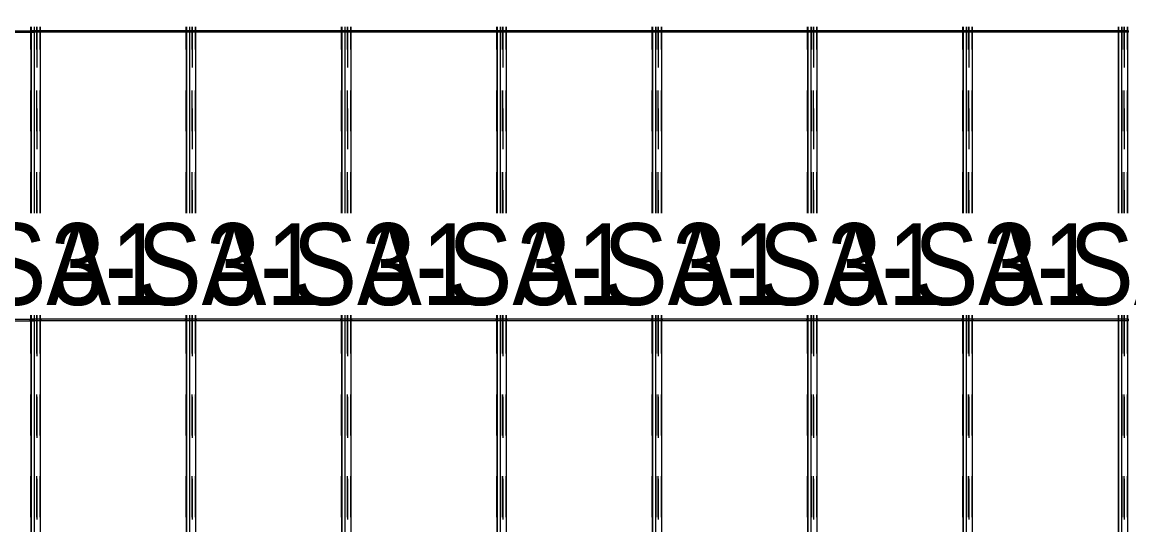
# Model space of a CAD drawing. Header units: millimetres. Extents: x -183 to 639, y -32 to 542.
# Drawn here: x 198.4 to 252.6, y 175.5 to 200.1 of the extents above; entities that cross this region are included whole.
import ezdxf

# ---------------------------------------------------------------- set-up
doc = ezdxf.new("R2010")
doc.units = ezdxf.units.MM
doc.linetypes.add('XKITLINE00', pattern=[0])
doc.linetypes.add('XKITLINE02', pattern=[4, 2, -2])
doc.layers.add('Part', color=2, linetype='Continuous', lineweight=0)
doc.layers.add('PartMark', color=7, linetype='Continuous', lineweight=0)
doc.styles.add('ARIAL', font='ARIAL.TTF')

# ---------------------------------------------------------------- blocks, each defined once
blk = doc.blocks.new('*A1143')
at = {"layer": 'Part', "color": 2, "linetype": 'XKITLINE00', "lineweight": 0}
for p, q in [((237.024, 217.264), (236.845, 217.264)), ((236.845, 217.264), (236.845, 204.852)), ((236.856, 217.264), (236.856, 204.852)), ((236.864, 217.264), (236.864, 204.852)), ((237.024, 217.264), (237.326, 217.264)), ((237.024, 204.852), (237.024, 217.264)), ((237.316, 204.852), (237.316, 217.264)), ((237.326, 204.852), (237.326, 217.264)), ((236.845, 199.852), (236.845, 199.652)), ((236.845, 199.581), (236.845, 190.734)), ((236.856, 199.852), (236.856, 199.652)), ((236.856, 199.581), (236.856, 190.734)), ((236.864, 199.852), (236.864, 199.652)), ((236.864, 199.581), (236.864, 190.734)), ((237.024, 190.734), (237.024, 199.852)), ((237.316, 190.734), (237.316, 199.852)), ((237.326, 190.734), (237.326, 199.852)), ((236.845, 185.734), (236.845, 185.534)), ((236.845, 185.464), (236.845, 167.852)), ((236.856, 185.734), (236.856, 185.534)), ((236.856, 185.464), (236.856, 167.852)), ((236.864, 185.734), (236.864, 185.534)), ((236.864, 185.464), (236.864, 167.852)), ((237.024, 167.852), (237.024, 185.734)), ((237.316, 167.852), (237.316, 185.734)), ((237.326, 167.852), (237.326, 185.734)), ((237.326, 167.852), (236.845, 167.852))]:
    blk.add_line(p, q, dxfattribs=at)
at = {"layer": 'Part', "color": 7, "linetype": 'XKITLINE02', "lineweight": 0}
for p, q in [((236.854, 204.852), (236.854, 217.264)), ((237.147, 217.264), (237.024, 217.264)), ((237.036, 204.852), (237.036, 217.264)), ((237.135, 217.264), (237.135, 204.852)), ((237.147, 204.852), (237.147, 217.264)), ((237.307, 204.852), (237.307, 217.264)), ((237.315, 204.852), (237.315, 217.264)), ((236.845, 199.652), (236.845, 199.581)), ((236.854, 190.734), (236.854, 199.852)), ((236.856, 199.652), (236.856, 199.581)), ((236.864, 199.652), (236.864, 199.581)), ((237.036, 190.734), (237.036, 199.852)), ((237.135, 199.852), (237.135, 190.734)), ((237.147, 190.734), (237.147, 199.852)), ((237.307, 190.734), (237.307, 199.852)), ((237.315, 190.734), (237.315, 199.852)), ((236.845, 185.534), (236.845, 185.464)), ((236.854, 167.852), (236.854, 185.734)), ((236.856, 185.534), (236.856, 185.464)), ((236.864, 185.534), (236.864, 185.464)), ((237.036, 167.852), (237.036, 185.734)), ((237.135, 185.734), (237.135, 167.852)), ((237.147, 167.852), (237.147, 185.734)), ((237.307, 167.852), (237.307, 185.734)), ((237.315, 167.852), (237.315, 185.734))]:
    blk.add_line(p, q, dxfattribs=at)
blk = doc.blocks.new('*A1144')
at = {"layer": 'Part', "color": 2, "linetype": 'XKITLINE00', "lineweight": 0}
for p, q in [((221.814, 217.264), (221.635, 217.264)), ((221.635, 217.264), (221.635, 204.852)), ((221.646, 217.264), (221.646, 204.852)), ((221.654, 217.264), (221.654, 204.852)), ((221.814, 217.264), (222.116, 217.264)), ((221.814, 204.852), (221.814, 217.264)), ((222.107, 204.852), (222.107, 217.264)), ((222.116, 204.852), (222.116, 217.264)), ((221.635, 199.852), (221.635, 199.652)), ((221.635, 199.581), (221.635, 190.734)), ((221.646, 199.852), (221.646, 199.652)), ((221.646, 199.581), (221.646, 190.734)), ((221.654, 199.852), (221.654, 199.652)), ((221.654, 199.581), (221.654, 190.734)), ((221.814, 190.734), (221.814, 199.852)), ((222.107, 190.734), (222.107, 199.852)), ((222.116, 190.734), (222.116, 199.852)), ((221.635, 185.734), (221.635, 185.534)), ((221.635, 185.464), (221.635, 167.852)), ((221.646, 185.734), (221.646, 185.534)), ((221.646, 185.464), (221.646, 167.852)), ((221.654, 185.734), (221.654, 185.534)), ((221.654, 185.464), (221.654, 167.852)), ((221.814, 167.852), (221.814, 185.734)), ((222.107, 167.852), (222.107, 185.734)), ((222.116, 167.852), (222.116, 185.734)), ((222.116, 167.852), (221.635, 167.852))]:
    blk.add_line(p, q, dxfattribs=at)
at = {"layer": 'Part', "color": 7, "linetype": 'XKITLINE02', "lineweight": 0}
for p, q in [((221.645, 204.852), (221.645, 217.264)), ((221.937, 217.264), (221.814, 217.264)), ((221.826, 204.852), (221.826, 217.264)), ((221.925, 217.264), (221.925, 204.852)), ((221.937, 204.852), (221.937, 217.264)), ((222.097, 204.852), (222.097, 217.264)), ((222.105, 204.852), (222.105, 217.264)), ((221.635, 199.652), (221.635, 199.581)), ((221.645, 190.734), (221.645, 199.852)), ((221.646, 199.652), (221.646, 199.581)), ((221.654, 199.652), (221.654, 199.581)), ((221.826, 190.734), (221.826, 199.852)), ((221.925, 199.852), (221.925, 190.734)), ((221.937, 190.734), (221.937, 199.852)), ((222.097, 190.734), (222.097, 199.852)), ((222.105, 190.734), (222.105, 199.852)), ((221.635, 185.534), (221.635, 185.464)), ((221.645, 167.852), (221.645, 185.734)), ((221.646, 185.534), (221.646, 185.464)), ((221.654, 185.534), (221.654, 185.464)), ((221.826, 167.852), (221.826, 185.734)), ((221.925, 185.734), (221.925, 167.852)), ((221.937, 167.852), (221.937, 185.734)), ((222.097, 167.852), (222.097, 185.734)), ((222.105, 167.852), (222.105, 185.734))]:
    blk.add_line(p, q, dxfattribs=at)
blk = doc.blocks.new('*A1145')
at = {"layer": 'Part', "color": 2, "linetype": 'XKITLINE00', "lineweight": 0}
for p, q in [((206.605, 217.264), (206.426, 217.264)), ((206.426, 217.264), (206.426, 204.852)), ((206.436, 217.264), (206.436, 204.852)), ((206.444, 217.264), (206.444, 204.852)), ((206.605, 217.264), (206.906, 217.264)), ((206.605, 204.852), (206.605, 217.264)), ((206.897, 204.852), (206.897, 217.264)), ((206.906, 204.852), (206.906, 217.264)), ((206.426, 199.852), (206.426, 199.652)), ((206.426, 199.581), (206.426, 190.734)), ((206.436, 199.852), (206.436, 199.652)), ((206.436, 199.581), (206.436, 190.734)), ((206.444, 199.852), (206.444, 199.652)), ((206.444, 199.581), (206.444, 190.734)), ((206.605, 190.734), (206.605, 199.852)), ((206.897, 190.734), (206.897, 199.852)), ((206.906, 190.734), (206.906, 199.852)), ((206.426, 185.734), (206.426, 185.534)), ((206.426, 185.464), (206.426, 167.852)), ((206.436, 185.734), (206.436, 185.534)), ((206.436, 185.464), (206.436, 167.852)), ((206.444, 185.734), (206.444, 185.534)), ((206.444, 185.464), (206.444, 167.852)), ((206.605, 167.852), (206.605, 185.734)), ((206.897, 167.852), (206.897, 185.734)), ((206.906, 167.852), (206.906, 185.734)), ((206.906, 167.852), (206.426, 167.852))]:
    blk.add_line(p, q, dxfattribs=at)
at = {"layer": 'Part', "color": 7, "linetype": 'XKITLINE02', "lineweight": 0}
for p, q in [((206.435, 204.852), (206.435, 217.264)), ((206.727, 217.264), (206.605, 217.264)), ((206.616, 204.852), (206.616, 217.264)), ((206.716, 217.264), (206.716, 204.852)), ((206.727, 204.852), (206.727, 217.264)), ((206.888, 204.852), (206.888, 217.264)), ((206.896, 204.852), (206.896, 217.264)), ((206.426, 199.652), (206.426, 199.581)), ((206.435, 190.734), (206.435, 199.852)), ((206.436, 199.652), (206.436, 199.581)), ((206.444, 199.652), (206.444, 199.581)), ((206.616, 190.734), (206.616, 199.852)), ((206.716, 199.852), (206.716, 190.734)), ((206.727, 190.734), (206.727, 199.852)), ((206.888, 190.734), (206.888, 199.852)), ((206.896, 190.734), (206.896, 199.852)), ((206.426, 185.534), (206.426, 185.464)), ((206.435, 167.852), (206.435, 185.734)), ((206.436, 185.534), (206.436, 185.464)), ((206.444, 185.534), (206.444, 185.464)), ((206.616, 167.852), (206.616, 185.734)), ((206.716, 185.734), (206.716, 167.852)), ((206.727, 167.852), (206.727, 185.734)), ((206.888, 167.852), (206.888, 185.734)), ((206.896, 167.852), (206.896, 185.734))]:
    blk.add_line(p, q, dxfattribs=at)
blk = doc.blocks.new('*A1146')
at = {"layer": 'Part', "color": 2, "linetype": 'XKITLINE00', "lineweight": 0}
for p, q in [((252.234, 217.264), (252.055, 217.264)), ((252.055, 217.264), (252.055, 204.852)), ((252.065, 217.264), (252.065, 204.852)), ((252.073, 217.264), (252.073, 204.852)), ((252.234, 217.264), (252.535, 217.264)), ((252.234, 204.852), (252.234, 217.264)), ((252.526, 204.852), (252.526, 217.264)), ((252.535, 204.852), (252.535, 217.264)), ((252.055, 199.852), (252.055, 199.652)), ((252.055, 199.581), (252.055, 190.734)), ((252.065, 199.852), (252.065, 199.652)), ((252.065, 199.581), (252.065, 190.734)), ((252.073, 199.852), (252.073, 199.652)), ((252.073, 199.581), (252.073, 190.734)), ((252.234, 190.734), (252.234, 199.852)), ((252.526, 190.734), (252.526, 199.852)), ((252.535, 190.734), (252.535, 199.852)), ((252.055, 185.734), (252.055, 185.534)), ((252.055, 185.464), (252.055, 167.852)), ((252.065, 185.734), (252.065, 185.534)), ((252.065, 185.464), (252.065, 167.852)), ((252.073, 185.734), (252.073, 185.534)), ((252.073, 185.464), (252.073, 167.852)), ((252.234, 167.852), (252.234, 185.734)), ((252.526, 167.852), (252.526, 185.734)), ((252.535, 167.852), (252.535, 185.734)), ((252.535, 167.852), (252.055, 167.852))]:
    blk.add_line(p, q, dxfattribs=at)
at = {"layer": 'Part', "color": 7, "linetype": 'XKITLINE02', "lineweight": 0}
for p, q in [((252.064, 204.852), (252.064, 217.264)), ((252.357, 217.264), (252.234, 217.264)), ((252.245, 204.852), (252.245, 217.264)), ((252.345, 217.264), (252.345, 204.852)), ((252.357, 204.852), (252.357, 217.264)), ((252.517, 204.852), (252.517, 217.264)), ((252.525, 204.852), (252.525, 217.264)), ((252.055, 199.652), (252.055, 199.581)), ((252.064, 190.734), (252.064, 199.852)), ((252.065, 199.652), (252.065, 199.581)), ((252.073, 199.652), (252.073, 199.581)), ((252.245, 190.734), (252.245, 199.852)), ((252.345, 199.852), (252.345, 190.734)), ((252.357, 190.734), (252.357, 199.852)), ((252.517, 190.734), (252.517, 199.852)), ((252.525, 190.734), (252.525, 199.852)), ((252.055, 185.534), (252.055, 185.464)), ((252.064, 167.852), (252.064, 185.734)), ((252.065, 185.534), (252.065, 185.464)), ((252.073, 185.534), (252.073, 185.464)), ((252.245, 167.852), (252.245, 185.734)), ((252.345, 185.734), (252.345, 167.852)), ((252.357, 167.852), (252.357, 185.734)), ((252.517, 167.852), (252.517, 185.734)), ((252.525, 167.852), (252.525, 185.734))]:
    blk.add_line(p, q, dxfattribs=at)
blk = doc.blocks.new('*A1147')
at = {"layer": 'Part', "color": 2, "linetype": 'XKITLINE00', "lineweight": 0}
for p, q in [((244.629, 217.264), (244.45, 217.264)), ((244.45, 217.264), (244.45, 204.852)), ((244.46, 217.264), (244.46, 204.852)), ((244.469, 217.264), (244.469, 204.852)), ((244.629, 217.264), (244.931, 217.264)), ((244.629, 204.852), (244.629, 217.264)), ((244.921, 204.852), (244.921, 217.264)), ((244.931, 204.852), (244.931, 217.264)), ((244.45, 199.852), (244.45, 199.652)), ((244.45, 199.581), (244.45, 190.734)), ((244.46, 199.852), (244.46, 199.652)), ((244.46, 199.581), (244.46, 190.734)), ((244.469, 199.852), (244.469, 199.652)), ((244.469, 199.581), (244.469, 190.734)), ((244.629, 190.734), (244.629, 199.852)), ((244.921, 190.734), (244.921, 199.852)), ((244.931, 190.734), (244.931, 199.852)), ((244.45, 185.734), (244.45, 185.534)), ((244.45, 185.464), (244.45, 167.852)), ((244.46, 185.734), (244.46, 185.534)), ((244.46, 185.464), (244.46, 167.852)), ((244.469, 185.734), (244.469, 185.534)), ((244.469, 185.464), (244.469, 167.852)), ((244.629, 167.852), (244.629, 185.734)), ((244.921, 167.852), (244.921, 185.734)), ((244.931, 167.852), (244.931, 185.734)), ((244.931, 167.852), (244.45, 167.852))]:
    blk.add_line(p, q, dxfattribs=at)
at = {"layer": 'Part', "color": 7, "linetype": 'XKITLINE02', "lineweight": 0}
for p, q in [((244.459, 204.852), (244.459, 217.264)), ((244.752, 217.264), (244.629, 217.264)), ((244.641, 204.852), (244.641, 217.264)), ((244.74, 217.264), (244.74, 204.852)), ((244.752, 204.852), (244.752, 217.264)), ((244.912, 204.852), (244.912, 217.264)), ((244.92, 204.852), (244.92, 217.264)), ((244.45, 199.652), (244.45, 199.581)), ((244.459, 190.734), (244.459, 199.852)), ((244.46, 199.652), (244.46, 199.581)), ((244.469, 199.652), (244.469, 199.581)), ((244.641, 190.734), (244.641, 199.852)), ((244.74, 199.852), (244.74, 190.734)), ((244.752, 190.734), (244.752, 199.852)), ((244.912, 190.734), (244.912, 199.852)), ((244.92, 190.734), (244.92, 199.852)), ((244.45, 185.534), (244.45, 185.464)), ((244.459, 167.852), (244.459, 185.734)), ((244.46, 185.534), (244.46, 185.464)), ((244.469, 185.534), (244.469, 185.464)), ((244.641, 167.852), (244.641, 185.734)), ((244.74, 185.734), (244.74, 167.852)), ((244.752, 167.852), (244.752, 185.734)), ((244.912, 167.852), (244.912, 185.734)), ((244.92, 167.852), (244.92, 185.734))]:
    blk.add_line(p, q, dxfattribs=at)
blk = doc.blocks.new('*A1148')
at = {"layer": 'Part', "color": 2, "linetype": 'XKITLINE00', "lineweight": 0}
for p, q in [((229.419, 217.264), (229.24, 217.264)), ((229.24, 217.264), (229.24, 204.852)), ((229.251, 217.264), (229.251, 204.852)), ((229.259, 217.264), (229.259, 204.852)), ((229.419, 217.264), (229.721, 217.264)), ((229.419, 204.852), (229.419, 217.264)), ((229.712, 204.852), (229.712, 217.264)), ((229.721, 204.852), (229.721, 217.264)), ((229.24, 199.852), (229.24, 199.652)), ((229.24, 199.581), (229.24, 190.734)), ((229.251, 199.852), (229.251, 199.652)), ((229.251, 199.581), (229.251, 190.734)), ((229.259, 199.852), (229.259, 199.652)), ((229.259, 199.581), (229.259, 190.734)), ((229.419, 190.734), (229.419, 199.852)), ((229.712, 190.734), (229.712, 199.852)), ((229.721, 190.734), (229.721, 199.852)), ((229.24, 185.734), (229.24, 185.534)), ((229.24, 185.464), (229.24, 167.852)), ((229.251, 185.734), (229.251, 185.534)), ((229.251, 185.464), (229.251, 167.852)), ((229.259, 185.734), (229.259, 185.534)), ((229.259, 185.464), (229.259, 167.852)), ((229.419, 167.852), (229.419, 185.734)), ((229.712, 167.852), (229.712, 185.734)), ((229.721, 167.852), (229.721, 185.734)), ((229.721, 167.852), (229.24, 167.852))]:
    blk.add_line(p, q, dxfattribs=at)
at = {"layer": 'Part', "color": 7, "linetype": 'XKITLINE02', "lineweight": 0}
for p, q in [((229.249, 204.852), (229.249, 217.264)), ((229.542, 217.264), (229.419, 217.264)), ((229.431, 204.852), (229.431, 217.264)), ((229.53, 217.264), (229.53, 204.852)), ((229.542, 204.852), (229.542, 217.264)), ((229.702, 204.852), (229.702, 217.264)), ((229.71, 204.852), (229.71, 217.264)), ((229.24, 199.652), (229.24, 199.581)), ((229.249, 190.734), (229.249, 199.852)), ((229.251, 199.652), (229.251, 199.581)), ((229.259, 199.652), (229.259, 199.581)), ((229.431, 190.734), (229.431, 199.852)), ((229.53, 199.852), (229.53, 190.734)), ((229.542, 190.734), (229.542, 199.852)), ((229.702, 190.734), (229.702, 199.852)), ((229.71, 190.734), (229.71, 199.852)), ((229.24, 185.534), (229.24, 185.464)), ((229.249, 167.852), (229.249, 185.734)), ((229.251, 185.534), (229.251, 185.464)), ((229.259, 185.534), (229.259, 185.464)), ((229.431, 167.852), (229.431, 185.734)), ((229.53, 185.734), (229.53, 167.852)), ((229.542, 167.852), (229.542, 185.734)), ((229.702, 167.852), (229.702, 185.734)), ((229.71, 167.852), (229.71, 185.734))]:
    blk.add_line(p, q, dxfattribs=at)
blk = doc.blocks.new('*A1149')
at = {"layer": 'Part', "color": 2, "linetype": 'XKITLINE00', "lineweight": 0}
for p, q in [((214.209, 217.264), (214.03, 217.264)), ((214.03, 217.264), (214.03, 204.852)), ((214.041, 217.264), (214.041, 204.852)), ((214.049, 217.264), (214.049, 204.852)), ((214.209, 217.264), (214.511, 217.264)), ((214.209, 204.852), (214.209, 217.264)), ((214.502, 204.852), (214.502, 217.264)), ((214.511, 204.852), (214.511, 217.264)), ((214.03, 199.852), (214.03, 199.652)), ((214.03, 199.581), (214.03, 190.734)), ((214.041, 199.852), (214.041, 199.652)), ((214.041, 199.581), (214.041, 190.734)), ((214.049, 199.852), (214.049, 199.652)), ((214.049, 199.581), (214.049, 190.734)), ((214.209, 190.734), (214.209, 199.852)), ((214.502, 190.734), (214.502, 199.852)), ((214.511, 190.734), (214.511, 199.852)), ((214.03, 185.734), (214.03, 185.534)), ((214.03, 185.464), (214.03, 167.852)), ((214.041, 185.734), (214.041, 185.534)), ((214.041, 185.464), (214.041, 167.852)), ((214.049, 185.734), (214.049, 185.534)), ((214.049, 185.464), (214.049, 167.852)), ((214.209, 167.852), (214.209, 185.734)), ((214.502, 167.852), (214.502, 185.734)), ((214.511, 167.852), (214.511, 185.734)), ((214.511, 167.852), (214.03, 167.852))]:
    blk.add_line(p, q, dxfattribs=at)
at = {"layer": 'Part', "color": 7, "linetype": 'XKITLINE02', "lineweight": 0}
for p, q in [((214.04, 204.852), (214.04, 217.264)), ((214.332, 217.264), (214.209, 217.264)), ((214.221, 204.852), (214.221, 217.264)), ((214.321, 217.264), (214.321, 204.852)), ((214.332, 204.852), (214.332, 217.264)), ((214.492, 204.852), (214.492, 217.264)), ((214.501, 204.852), (214.501, 217.264)), ((214.03, 199.652), (214.03, 199.581)), ((214.04, 190.734), (214.04, 199.852)), ((214.041, 199.652), (214.041, 199.581)), ((214.049, 199.652), (214.049, 199.581)), ((214.221, 190.734), (214.221, 199.852)), ((214.321, 199.852), (214.321, 190.734)), ((214.332, 190.734), (214.332, 199.852)), ((214.492, 190.734), (214.492, 199.852)), ((214.501, 190.734), (214.501, 199.852)), ((214.03, 185.534), (214.03, 185.464)), ((214.04, 167.852), (214.04, 185.734)), ((214.041, 185.534), (214.041, 185.464)), ((214.049, 185.534), (214.049, 185.464)), ((214.221, 167.852), (214.221, 185.734)), ((214.321, 185.734), (214.321, 167.852)), ((214.332, 167.852), (214.332, 185.734)), ((214.492, 167.852), (214.492, 185.734)), ((214.501, 167.852), (214.501, 185.734))]:
    blk.add_line(p, q, dxfattribs=at)
blk = doc.blocks.new('*A1150')
at = {"layer": 'Part', "color": 2, "linetype": 'XKITLINE00', "lineweight": 0}
for p, q in [((199, 217.264), (198.821, 217.264)), ((198.821, 217.264), (198.821, 204.852)), ((198.831, 217.264), (198.831, 204.852)), ((198.839, 217.264), (198.839, 204.852)), ((199, 217.264), (199.301, 217.264)), ((199, 204.852), (199, 217.264)), ((199.292, 204.852), (199.292, 217.264)), ((199.301, 204.852), (199.301, 217.264)), ((198.821, 199.852), (198.821, 199.652)), ((198.821, 199.581), (198.821, 190.734)), ((198.831, 199.852), (198.831, 199.652)), ((198.831, 199.581), (198.831, 190.734)), ((198.839, 199.852), (198.839, 199.652)), ((198.839, 199.581), (198.839, 190.734)), ((199, 190.734), (199, 199.852)), ((199.292, 190.734), (199.292, 199.852)), ((199.301, 190.734), (199.301, 199.852)), ((198.821, 185.734), (198.821, 185.534)), ((198.821, 185.464), (198.821, 167.852)), ((198.831, 185.734), (198.831, 185.534)), ((198.831, 185.464), (198.831, 167.852)), ((198.839, 185.734), (198.839, 185.534)), ((198.839, 185.464), (198.839, 167.852)), ((199, 167.852), (199, 185.734)), ((199.292, 167.852), (199.292, 185.734)), ((199.301, 167.852), (199.301, 185.734)), ((199.301, 167.852), (198.821, 167.852))]:
    blk.add_line(p, q, dxfattribs=at)
at = {"layer": 'Part', "color": 7, "linetype": 'XKITLINE02', "lineweight": 0}
for p, q in [((198.83, 204.852), (198.83, 217.264)), ((199.122, 217.264), (199, 217.264)), ((199.011, 204.852), (199.011, 217.264)), ((199.111, 217.264), (199.111, 204.852)), ((199.122, 204.852), (199.122, 217.264)), ((199.283, 204.852), (199.283, 217.264)), ((199.291, 204.852), (199.291, 217.264)), ((198.821, 199.652), (198.821, 199.581)), ((198.83, 190.734), (198.83, 199.852)), ((198.831, 199.652), (198.831, 199.581)), ((198.839, 199.652), (198.839, 199.581)), ((199.011, 190.734), (199.011, 199.852)), ((199.111, 199.852), (199.111, 190.734)), ((199.122, 190.734), (199.122, 199.852)), ((199.283, 190.734), (199.283, 199.852)), ((199.291, 190.734), (199.291, 199.852)), ((198.821, 185.534), (198.821, 185.464)), ((198.83, 167.852), (198.83, 185.734)), ((198.831, 185.534), (198.831, 185.464)), ((198.839, 185.534), (198.839, 185.464)), ((199.011, 167.852), (199.011, 185.734)), ((199.111, 185.734), (199.111, 167.852)), ((199.122, 167.852), (199.122, 185.734)), ((199.283, 167.852), (199.283, 185.734)), ((199.291, 167.852), (199.291, 185.734))]:
    blk.add_line(p, q, dxfattribs=at)
blk = doc.blocks.new('*A1151')
at = {"layer": 'Part', "color": 7, "linetype": 'XKITLINE02', "lineweight": 0}
for p, q in [((198.793, 199.617), (198.795, 199.642)), ((198.795, 199.592), (198.793, 199.617)), ((198.795, 199.642), (198.799, 199.652)), ((198.799, 199.581), (198.795, 199.592)), ((199.323, 199.652), (198.799, 199.652)), ((198.799, 199.652), (198.804, 199.642)), ((198.804, 199.592), (198.799, 199.581)), ((199.323, 199.581), (198.799, 199.581)), ((198.804, 199.642), (198.805, 199.617)), ((198.805, 199.617), (198.804, 199.592)), ((206.906, 199.652), (206.605, 199.652)), ((206.906, 199.581), (206.605, 199.581))]:
    blk.add_line(p, q, dxfattribs=at)
at = {"layer": 'Part', "color": 2, "linetype": 'XKITLINE00', "lineweight": 0}
for p, q in [((206.605, 199.652), (199.323, 199.652)), ((206.605, 199.581), (199.323, 199.581)), ((206.928, 199.652), (206.906, 199.652)), ((206.928, 199.581), (206.906, 199.581)), ((206.924, 199.642), (206.922, 199.617)), ((206.922, 199.617), (206.924, 199.592)), ((206.928, 199.652), (206.924, 199.642)), ((206.924, 199.592), (206.928, 199.581)), ((206.932, 199.642), (206.928, 199.652)), ((206.928, 199.581), (206.932, 199.592)), ((206.934, 199.617), (206.932, 199.642)), ((206.932, 199.592), (206.934, 199.617))]:
    blk.add_line(p, q, dxfattribs=at)
blk = doc.blocks.new('*A1152')
at = {"layer": 'Part', "color": 7, "linetype": 'XKITLINE02', "lineweight": 0}
for p, q in [((198.793, 185.499), (198.795, 185.524)), ((198.795, 185.474), (198.793, 185.499)), ((198.795, 185.524), (198.799, 185.534)), ((198.799, 185.464), (198.795, 185.474)), ((199.323, 185.534), (198.799, 185.534)), ((198.799, 185.534), (198.804, 185.524)), ((198.804, 185.474), (198.799, 185.464)), ((199.323, 185.464), (198.799, 185.464)), ((198.804, 185.524), (198.805, 185.499)), ((198.805, 185.499), (198.804, 185.474)), ((206.906, 185.534), (206.605, 185.534)), ((206.906, 185.464), (206.605, 185.464))]:
    blk.add_line(p, q, dxfattribs=at)
at = {"layer": 'Part', "color": 2, "linetype": 'XKITLINE00', "lineweight": 0}
for p, q in [((206.605, 185.534), (199.323, 185.534)), ((206.605, 185.464), (199.323, 185.464)), ((206.928, 185.534), (206.906, 185.534)), ((206.928, 185.464), (206.906, 185.464)), ((206.924, 185.524), (206.922, 185.499)), ((206.922, 185.499), (206.924, 185.474)), ((206.928, 185.534), (206.924, 185.524)), ((206.924, 185.474), (206.928, 185.464)), ((206.932, 185.524), (206.928, 185.534)), ((206.928, 185.464), (206.932, 185.474)), ((206.934, 185.499), (206.932, 185.524)), ((206.932, 185.474), (206.934, 185.499))]:
    blk.add_line(p, q, dxfattribs=at)
blk = doc.blocks.new('*A1234')
at = {"layer": 'Part', "color": 7, "linetype": 'XKITLINE02', "lineweight": 0}
for p, q in [((191.188, 185.499), (191.19, 185.524)), ((191.19, 185.474), (191.188, 185.499)), ((191.19, 185.524), (191.194, 185.534)), ((191.194, 185.464), (191.19, 185.474)), ((191.194, 185.534), (191.718, 185.534)), ((191.194, 185.534), (191.199, 185.524)), ((191.199, 185.474), (191.194, 185.464)), ((191.194, 185.464), (191.718, 185.464)), ((191.199, 185.524), (191.2, 185.499)), ((191.2, 185.499), (191.199, 185.474)), ((199.301, 185.534), (199, 185.534)), ((199.301, 185.464), (199, 185.464))]:
    blk.add_line(p, q, dxfattribs=at)
at = {"layer": 'Part', "color": 2, "linetype": 'XKITLINE00', "lineweight": 0}
for p, q in [((191.718, 185.534), (199, 185.534)), ((191.718, 185.464), (199, 185.464)), ((199.323, 185.534), (199.301, 185.534)), ((199.323, 185.464), (199.301, 185.464)), ((199.319, 185.524), (199.317, 185.499)), ((199.317, 185.499), (199.319, 185.474)), ((199.323, 185.534), (199.319, 185.524)), ((199.319, 185.474), (199.323, 185.464)), ((199.327, 185.524), (199.323, 185.534)), ((199.323, 185.464), (199.327, 185.474)), ((199.329, 185.499), (199.327, 185.524)), ((199.327, 185.474), (199.329, 185.499))]:
    blk.add_line(p, q, dxfattribs=at)
blk = doc.blocks.new('*A1237')
at = {"layer": 'Part', "color": 7, "linetype": 'XKITLINE02', "lineweight": 0}
for p, q in [((191.188, 199.617), (191.19, 199.642)), ((191.19, 199.592), (191.188, 199.617)), ((191.19, 199.642), (191.194, 199.652)), ((191.194, 199.581), (191.19, 199.592)), ((191.194, 199.652), (191.718, 199.652)), ((191.194, 199.652), (191.199, 199.642)), ((191.199, 199.592), (191.194, 199.581)), ((191.194, 199.581), (191.718, 199.581)), ((191.199, 199.642), (191.2, 199.617)), ((191.2, 199.617), (191.199, 199.592)), ((199.301, 199.652), (199, 199.652)), ((199.301, 199.581), (199, 199.581))]:
    blk.add_line(p, q, dxfattribs=at)
at = {"layer": 'Part', "color": 2, "linetype": 'XKITLINE00', "lineweight": 0}
for p, q in [((191.718, 199.652), (199, 199.652)), ((191.718, 199.581), (199, 199.581)), ((199.323, 199.652), (199.301, 199.652)), ((199.323, 199.581), (199.301, 199.581)), ((199.319, 199.642), (199.317, 199.617)), ((199.317, 199.617), (199.319, 199.592)), ((199.323, 199.652), (199.319, 199.642)), ((199.319, 199.592), (199.323, 199.581)), ((199.327, 199.642), (199.323, 199.652)), ((199.323, 199.581), (199.327, 199.592)), ((199.329, 199.617), (199.327, 199.642)), ((199.327, 199.592), (199.329, 199.617))]:
    blk.add_line(p, q, dxfattribs=at)
blk = doc.blocks.new('*A1272')
at = {"layer": 'Part', "color": 7, "linetype": 'XKITLINE02', "lineweight": 0}
for p, q in [((214.003, 185.499), (214.005, 185.524)), ((214.005, 185.474), (214.003, 185.499)), ((214.005, 185.524), (214.009, 185.534)), ((214.009, 185.464), (214.005, 185.474)), ((214.533, 185.534), (214.009, 185.534)), ((214.009, 185.534), (214.013, 185.524)), ((214.013, 185.474), (214.009, 185.464)), ((214.533, 185.464), (214.009, 185.464)), ((214.013, 185.524), (214.015, 185.499)), ((214.015, 185.499), (214.013, 185.474)), ((222.116, 185.534), (221.814, 185.534)), ((222.116, 185.464), (221.814, 185.464))]:
    blk.add_line(p, q, dxfattribs=at)
at = {"layer": 'Part', "color": 2, "linetype": 'XKITLINE00', "lineweight": 0}
for p, q in [((221.814, 185.534), (214.533, 185.534)), ((221.814, 185.464), (214.533, 185.464)), ((222.138, 185.534), (222.116, 185.534)), ((222.138, 185.464), (222.116, 185.464)), ((222.133, 185.524), (222.132, 185.499)), ((222.132, 185.499), (222.133, 185.474)), ((222.138, 185.534), (222.133, 185.524)), ((222.133, 185.474), (222.138, 185.464)), ((222.142, 185.524), (222.138, 185.534)), ((222.138, 185.464), (222.142, 185.474)), ((222.144, 185.499), (222.142, 185.524)), ((222.142, 185.474), (222.144, 185.499))]:
    blk.add_line(p, q, dxfattribs=at)
blk = doc.blocks.new('*A1273')
at = {"layer": 'Part', "color": 7, "linetype": 'XKITLINE02', "lineweight": 0}
for p, q in [((206.398, 199.617), (206.4, 199.642)), ((206.4, 199.592), (206.398, 199.617)), ((206.4, 199.642), (206.404, 199.652)), ((206.404, 199.581), (206.4, 199.592)), ((206.928, 199.652), (206.404, 199.652)), ((206.404, 199.652), (206.408, 199.642)), ((206.408, 199.592), (206.404, 199.581)), ((206.928, 199.581), (206.404, 199.581)), ((206.408, 199.642), (206.41, 199.617)), ((206.41, 199.617), (206.408, 199.592)), ((214.511, 199.652), (214.209, 199.652)), ((214.511, 199.581), (214.209, 199.581))]:
    blk.add_line(p, q, dxfattribs=at)
at = {"layer": 'Part', "color": 2, "linetype": 'XKITLINE00', "lineweight": 0}
for p, q in [((214.209, 199.652), (206.928, 199.652)), ((214.209, 199.581), (206.928, 199.581)), ((214.533, 199.652), (214.511, 199.652)), ((214.533, 199.581), (214.511, 199.581)), ((214.528, 199.642), (214.527, 199.617)), ((214.527, 199.617), (214.528, 199.592)), ((214.533, 199.652), (214.528, 199.642)), ((214.528, 199.592), (214.533, 199.581)), ((214.537, 199.642), (214.533, 199.652)), ((214.533, 199.581), (214.537, 199.592)), ((214.539, 199.617), (214.537, 199.642)), ((214.537, 199.592), (214.539, 199.617))]:
    blk.add_line(p, q, dxfattribs=at)
blk = doc.blocks.new('*A1274')
at = {"layer": 'Part', "color": 7, "linetype": 'XKITLINE02', "lineweight": 0}
for p, q in [((214.003, 199.617), (214.005, 199.642)), ((214.005, 199.592), (214.003, 199.617)), ((214.005, 199.642), (214.009, 199.652)), ((214.009, 199.581), (214.005, 199.592)), ((214.533, 199.652), (214.009, 199.652)), ((214.009, 199.652), (214.013, 199.642)), ((214.013, 199.592), (214.009, 199.581)), ((214.533, 199.581), (214.009, 199.581)), ((214.013, 199.642), (214.015, 199.617)), ((214.015, 199.617), (214.013, 199.592)), ((222.116, 199.652), (221.814, 199.652)), ((222.116, 199.581), (221.814, 199.581))]:
    blk.add_line(p, q, dxfattribs=at)
at = {"layer": 'Part', "color": 2, "linetype": 'XKITLINE00', "lineweight": 0}
for p, q in [((221.814, 199.652), (214.533, 199.652)), ((221.814, 199.581), (214.533, 199.581)), ((222.138, 199.652), (222.116, 199.652)), ((222.138, 199.581), (222.116, 199.581)), ((222.133, 199.642), (222.132, 199.617)), ((222.132, 199.617), (222.133, 199.592)), ((222.138, 199.652), (222.133, 199.642)), ((222.133, 199.592), (222.138, 199.581)), ((222.142, 199.642), (222.138, 199.652)), ((222.138, 199.581), (222.142, 199.592)), ((222.144, 199.617), (222.142, 199.642)), ((222.142, 199.592), (222.144, 199.617))]:
    blk.add_line(p, q, dxfattribs=at)
blk = doc.blocks.new('*A1275')
at = {"layer": 'Part', "color": 7, "linetype": 'XKITLINE02', "lineweight": 0}
for p, q in [((206.398, 185.499), (206.4, 185.524)), ((206.4, 185.474), (206.398, 185.499)), ((206.4, 185.524), (206.404, 185.534)), ((206.404, 185.464), (206.4, 185.474)), ((206.928, 185.534), (206.404, 185.534)), ((206.404, 185.534), (206.408, 185.524)), ((206.408, 185.474), (206.404, 185.464)), ((206.928, 185.464), (206.404, 185.464)), ((206.408, 185.524), (206.41, 185.499)), ((206.41, 185.499), (206.408, 185.474)), ((214.511, 185.534), (214.209, 185.534)), ((214.511, 185.464), (214.209, 185.464))]:
    blk.add_line(p, q, dxfattribs=at)
at = {"layer": 'Part', "color": 2, "linetype": 'XKITLINE00', "lineweight": 0}
for p, q in [((214.209, 185.534), (206.928, 185.534)), ((214.209, 185.464), (206.928, 185.464)), ((214.533, 185.534), (214.511, 185.534)), ((214.533, 185.464), (214.511, 185.464)), ((214.528, 185.524), (214.527, 185.499)), ((214.527, 185.499), (214.528, 185.474)), ((214.533, 185.534), (214.528, 185.524)), ((214.528, 185.474), (214.533, 185.464)), ((214.537, 185.524), (214.533, 185.534)), ((214.533, 185.464), (214.537, 185.474)), ((214.539, 185.499), (214.537, 185.524)), ((214.537, 185.474), (214.539, 185.499))]:
    blk.add_line(p, q, dxfattribs=at)
blk = doc.blocks.new('*A1276')
at = {"layer": 'Part', "color": 7, "linetype": 'XKITLINE02', "lineweight": 0}
for p, q in [((221.608, 185.499), (221.61, 185.524)), ((221.61, 185.474), (221.608, 185.499)), ((221.61, 185.524), (221.614, 185.534)), ((221.614, 185.464), (221.61, 185.474)), ((222.138, 185.534), (221.614, 185.534)), ((221.614, 185.534), (221.618, 185.524)), ((221.618, 185.474), (221.614, 185.464)), ((222.138, 185.464), (221.614, 185.464)), ((221.618, 185.524), (221.62, 185.499)), ((221.62, 185.499), (221.618, 185.474)), ((229.721, 185.534), (229.419, 185.534)), ((229.721, 185.464), (229.419, 185.464))]:
    blk.add_line(p, q, dxfattribs=at)
at = {"layer": 'Part', "color": 2, "linetype": 'XKITLINE00', "lineweight": 0}
for p, q in [((229.419, 185.534), (222.138, 185.534)), ((229.419, 185.464), (222.138, 185.464)), ((229.743, 185.534), (229.721, 185.534)), ((229.743, 185.464), (229.721, 185.464)), ((229.738, 185.524), (229.736, 185.499)), ((229.736, 185.499), (229.738, 185.474)), ((229.743, 185.534), (229.738, 185.524)), ((229.738, 185.474), (229.743, 185.464)), ((229.747, 185.524), (229.743, 185.534)), ((229.743, 185.464), (229.747, 185.474)), ((229.749, 185.499), (229.747, 185.524)), ((229.747, 185.474), (229.749, 185.499))]:
    blk.add_line(p, q, dxfattribs=at)
blk = doc.blocks.new('*A1277')
at = {"layer": 'Part', "color": 7, "linetype": 'XKITLINE02', "lineweight": 0}
for p, q in [((229.213, 185.499), (229.214, 185.524)), ((229.214, 185.474), (229.213, 185.499)), ((229.214, 185.524), (229.219, 185.534)), ((229.219, 185.464), (229.214, 185.474)), ((229.743, 185.534), (229.219, 185.534)), ((229.219, 185.534), (229.223, 185.524)), ((229.223, 185.474), (229.219, 185.464)), ((229.743, 185.464), (229.219, 185.464)), ((229.223, 185.524), (229.225, 185.499)), ((229.225, 185.499), (229.223, 185.474)), ((237.326, 185.534), (237.024, 185.534)), ((237.326, 185.464), (237.024, 185.464))]:
    blk.add_line(p, q, dxfattribs=at)
at = {"layer": 'Part', "color": 2, "linetype": 'XKITLINE00', "lineweight": 0}
for p, q in [((237.024, 185.534), (229.743, 185.534)), ((237.024, 185.464), (229.743, 185.464)), ((237.347, 185.534), (237.326, 185.534)), ((237.347, 185.464), (237.326, 185.464)), ((237.343, 185.524), (237.341, 185.499)), ((237.341, 185.499), (237.343, 185.474)), ((237.347, 185.534), (237.343, 185.524)), ((237.343, 185.474), (237.347, 185.464)), ((237.352, 185.524), (237.347, 185.534)), ((237.347, 185.464), (237.352, 185.474)), ((237.354, 185.499), (237.352, 185.524)), ((237.352, 185.474), (237.354, 185.499))]:
    blk.add_line(p, q, dxfattribs=at)
blk = doc.blocks.new('*A1278')
at = {"layer": 'Part', "color": 7, "linetype": 'XKITLINE02', "lineweight": 0}
for p, q in [((236.817, 185.499), (236.819, 185.524)), ((236.819, 185.474), (236.817, 185.499)), ((236.819, 185.524), (236.824, 185.534)), ((236.824, 185.464), (236.819, 185.474)), ((237.347, 185.534), (236.824, 185.534)), ((236.824, 185.534), (236.828, 185.524)), ((236.828, 185.474), (236.824, 185.464)), ((237.347, 185.464), (236.824, 185.464)), ((236.828, 185.524), (236.83, 185.499)), ((236.83, 185.499), (236.828, 185.474)), ((244.931, 185.534), (244.629, 185.534)), ((244.931, 185.464), (244.629, 185.464))]:
    blk.add_line(p, q, dxfattribs=at)
at = {"layer": 'Part', "color": 2, "linetype": 'XKITLINE00', "lineweight": 0}
for p, q in [((244.629, 185.534), (237.347, 185.534)), ((244.629, 185.464), (237.347, 185.464)), ((244.952, 185.534), (244.931, 185.534)), ((244.952, 185.464), (244.931, 185.464)), ((244.948, 185.524), (244.946, 185.499)), ((244.946, 185.499), (244.948, 185.474)), ((244.952, 185.534), (244.948, 185.524)), ((244.948, 185.474), (244.952, 185.464)), ((244.957, 185.524), (244.952, 185.534)), ((244.952, 185.464), (244.957, 185.474)), ((244.958, 185.499), (244.957, 185.524)), ((244.957, 185.474), (244.958, 185.499))]:
    blk.add_line(p, q, dxfattribs=at)
blk = doc.blocks.new('*A1279')
at = {"layer": 'Part', "color": 7, "linetype": 'XKITLINE02', "lineweight": 0}
for p, q in [((221.608, 199.617), (221.61, 199.642)), ((221.61, 199.592), (221.608, 199.617)), ((221.61, 199.642), (221.614, 199.652)), ((221.614, 199.581), (221.61, 199.592)), ((222.138, 199.652), (221.614, 199.652)), ((221.614, 199.652), (221.618, 199.642)), ((221.618, 199.592), (221.614, 199.581)), ((222.138, 199.581), (221.614, 199.581)), ((221.618, 199.642), (221.62, 199.617)), ((221.62, 199.617), (221.618, 199.592)), ((229.721, 199.652), (229.419, 199.652)), ((229.721, 199.581), (229.419, 199.581))]:
    blk.add_line(p, q, dxfattribs=at)
at = {"layer": 'Part', "color": 2, "linetype": 'XKITLINE00', "lineweight": 0}
for p, q in [((229.419, 199.652), (222.138, 199.652)), ((229.419, 199.581), (222.138, 199.581)), ((229.743, 199.652), (229.721, 199.652)), ((229.743, 199.581), (229.721, 199.581)), ((229.738, 199.642), (229.736, 199.617)), ((229.736, 199.617), (229.738, 199.592)), ((229.743, 199.652), (229.738, 199.642)), ((229.738, 199.592), (229.743, 199.581)), ((229.747, 199.642), (229.743, 199.652)), ((229.743, 199.581), (229.747, 199.592)), ((229.749, 199.617), (229.747, 199.642)), ((229.747, 199.592), (229.749, 199.617))]:
    blk.add_line(p, q, dxfattribs=at)
blk = doc.blocks.new('*A1280')
at = {"layer": 'Part', "color": 7, "linetype": 'XKITLINE02', "lineweight": 0}
for p, q in [((229.213, 199.617), (229.214, 199.642)), ((229.214, 199.592), (229.213, 199.617)), ((229.214, 199.642), (229.219, 199.652)), ((229.219, 199.581), (229.214, 199.592)), ((229.743, 199.652), (229.219, 199.652)), ((229.219, 199.652), (229.223, 199.642)), ((229.223, 199.592), (229.219, 199.581)), ((229.743, 199.581), (229.219, 199.581)), ((229.223, 199.642), (229.225, 199.617)), ((229.225, 199.617), (229.223, 199.592)), ((237.326, 199.652), (237.024, 199.652)), ((237.326, 199.581), (237.024, 199.581))]:
    blk.add_line(p, q, dxfattribs=at)
at = {"layer": 'Part', "color": 2, "linetype": 'XKITLINE00', "lineweight": 0}
for p, q in [((237.024, 199.652), (229.743, 199.652)), ((237.024, 199.581), (229.743, 199.581)), ((237.347, 199.652), (237.326, 199.652)), ((237.347, 199.581), (237.326, 199.581)), ((237.343, 199.642), (237.341, 199.617)), ((237.341, 199.617), (237.343, 199.592)), ((237.347, 199.652), (237.343, 199.642)), ((237.343, 199.592), (237.347, 199.581)), ((237.352, 199.642), (237.347, 199.652)), ((237.347, 199.581), (237.352, 199.592)), ((237.354, 199.617), (237.352, 199.642)), ((237.352, 199.592), (237.354, 199.617))]:
    blk.add_line(p, q, dxfattribs=at)
blk = doc.blocks.new('*A1281')
at = {"layer": 'Part', "color": 7, "linetype": 'XKITLINE02', "lineweight": 0}
for p, q in [((236.817, 199.617), (236.819, 199.642)), ((236.819, 199.592), (236.817, 199.617)), ((236.819, 199.642), (236.824, 199.652)), ((236.824, 199.581), (236.819, 199.592)), ((237.347, 199.652), (236.824, 199.652)), ((236.824, 199.652), (236.828, 199.642)), ((236.828, 199.592), (236.824, 199.581)), ((237.347, 199.581), (236.824, 199.581)), ((236.828, 199.642), (236.83, 199.617)), ((236.83, 199.617), (236.828, 199.592)), ((244.931, 199.652), (244.629, 199.652)), ((244.931, 199.581), (244.629, 199.581))]:
    blk.add_line(p, q, dxfattribs=at)
at = {"layer": 'Part', "color": 2, "linetype": 'XKITLINE00', "lineweight": 0}
for p, q in [((244.629, 199.652), (237.347, 199.652)), ((244.629, 199.581), (237.347, 199.581)), ((244.952, 199.652), (244.931, 199.652)), ((244.952, 199.581), (244.931, 199.581)), ((244.948, 199.642), (244.946, 199.617)), ((244.946, 199.617), (244.948, 199.592)), ((244.952, 199.652), (244.948, 199.642)), ((244.948, 199.592), (244.952, 199.581)), ((244.957, 199.642), (244.952, 199.652)), ((244.952, 199.581), (244.957, 199.592)), ((244.958, 199.617), (244.957, 199.642)), ((244.957, 199.592), (244.958, 199.617))]:
    blk.add_line(p, q, dxfattribs=at)
blk = doc.blocks.new('*A1287')
at = {"layer": 'Part', "color": 7, "linetype": 'XKITLINE02', "lineweight": 0}
for p, q in [((244.422, 185.499), (244.424, 185.524)), ((244.424, 185.474), (244.422, 185.499)), ((244.424, 185.524), (244.428, 185.534)), ((244.428, 185.464), (244.424, 185.474)), ((244.952, 185.534), (244.428, 185.534)), ((244.428, 185.534), (244.433, 185.524)), ((244.433, 185.474), (244.428, 185.464)), ((244.952, 185.464), (244.428, 185.464)), ((244.433, 185.524), (244.435, 185.499)), ((244.435, 185.499), (244.433, 185.474)), ((252.535, 185.534), (252.234, 185.534)), ((252.535, 185.464), (252.234, 185.464))]:
    blk.add_line(p, q, dxfattribs=at)
at = {"layer": 'Part', "color": 2, "linetype": 'XKITLINE00', "lineweight": 0}
for p, q in [((252.234, 185.534), (244.952, 185.534)), ((252.234, 185.464), (244.952, 185.464)), ((252.557, 185.534), (252.535, 185.534)), ((252.557, 185.464), (252.535, 185.464)), ((252.553, 185.524), (252.551, 185.499)), ((252.551, 185.499), (252.553, 185.474)), ((252.557, 185.534), (252.553, 185.524)), ((252.553, 185.474), (252.557, 185.464)), ((252.561, 185.524), (252.557, 185.534)), ((252.557, 185.464), (252.561, 185.474)), ((252.563, 185.499), (252.561, 185.524)), ((252.561, 185.474), (252.563, 185.499))]:
    blk.add_line(p, q, dxfattribs=at)
blk = doc.blocks.new('*A1288')
at = {"layer": 'Part', "color": 7, "linetype": 'XKITLINE02', "lineweight": 0}
for p, q in [((244.422, 199.617), (244.424, 199.642)), ((244.424, 199.592), (244.422, 199.617)), ((244.424, 199.642), (244.428, 199.652)), ((244.428, 199.581), (244.424, 199.592)), ((244.952, 199.652), (244.428, 199.652)), ((244.428, 199.652), (244.433, 199.642)), ((244.433, 199.592), (244.428, 199.581)), ((244.952, 199.581), (244.428, 199.581)), ((244.433, 199.642), (244.435, 199.617)), ((244.435, 199.617), (244.433, 199.592)), ((252.535, 199.652), (252.234, 199.652)), ((252.535, 199.581), (252.234, 199.581))]:
    blk.add_line(p, q, dxfattribs=at)
at = {"layer": 'Part', "color": 2, "linetype": 'XKITLINE00', "lineweight": 0}
for p, q in [((252.234, 199.652), (244.952, 199.652)), ((252.234, 199.581), (244.952, 199.581)), ((252.557, 199.652), (252.535, 199.652)), ((252.557, 199.581), (252.535, 199.581)), ((252.553, 199.642), (252.551, 199.617)), ((252.551, 199.617), (252.553, 199.592)), ((252.557, 199.652), (252.553, 199.642)), ((252.553, 199.592), (252.557, 199.581)), ((252.561, 199.642), (252.557, 199.652)), ((252.557, 199.581), (252.561, 199.592)), ((252.563, 199.617), (252.561, 199.642)), ((252.561, 199.592), (252.563, 199.617))]:
    blk.add_line(p, q, dxfattribs=at)
blk = doc.blocks.new('*A1832')
at = {"layer": 'PartMark', "color": 3, "style": 'ARIAL', "width": 0.85}
blk.add_text('3-SA1', height=4, dxfattribs=at).set_placement((192.194, 186.234))
blk = doc.blocks.new('*A1843')
at = {"layer": 'PartMark', "color": 3, "style": 'ARIAL', "width": 0.85}
blk.add_text('3-SA1', height=4, dxfattribs=at).set_placement((199.799, 186.234))
blk = doc.blocks.new('*A1924')
at = {"layer": 'PartMark', "color": 3, "style": 'ARIAL', "width": 0.85}
blk.add_text('3-SA1', height=4, dxfattribs=at).set_placement((215.009, 186.234))
blk = doc.blocks.new('*A1927')
at = {"layer": 'PartMark', "color": 3, "style": 'ARIAL', "width": 0.85}
blk.add_text('3-SA1', height=4, dxfattribs=at).set_placement((207.404, 186.234))
blk = doc.blocks.new('*A1928')
at = {"layer": 'PartMark', "color": 3, "style": 'ARIAL', "width": 0.85}
blk.add_text('3-SA1', height=4, dxfattribs=at).set_placement((222.614, 186.234))
blk = doc.blocks.new('*A1929')
at = {"layer": 'PartMark', "color": 3, "style": 'ARIAL', "width": 0.85}
blk.add_text('3-SA1', height=4, dxfattribs=at).set_placement((230.219, 186.234))
blk = doc.blocks.new('*A1930')
at = {"layer": 'PartMark', "color": 3, "style": 'ARIAL', "width": 0.85}
blk.add_text('3-SA1', height=4, dxfattribs=at).set_placement((237.824, 186.234))
blk = doc.blocks.new('*A1939')
at = {"layer": 'PartMark', "color": 3, "style": 'ARIAL', "width": 0.85}
blk.add_text('3-SA1', height=4, dxfattribs=at).set_placement((245.428, 186.234))

msp = doc.modelspace()

# ---------------------------------------------------------------- block references
at = {"lineweight": 0}
for name in ['*A1150', '*A1145', '*A1149', '*A1144', '*A1148', '*A1143', '*A1147', '*A1146', '*A1237', '*A1151', '*A1273', '*A1274', '*A1279', '*A1280', '*A1281', '*A1288', '*A1832', '*A1843', '*A1927', '*A1924', '*A1928', '*A1929', '*A1930', '*A1939', '*A1234', '*A1152', '*A1275', '*A1272', '*A1276', '*A1277', '*A1278', '*A1287']:
    msp.add_blockref(name, (0, 0), dxfattribs=at)

doc.saveas('drawing.dxf')
